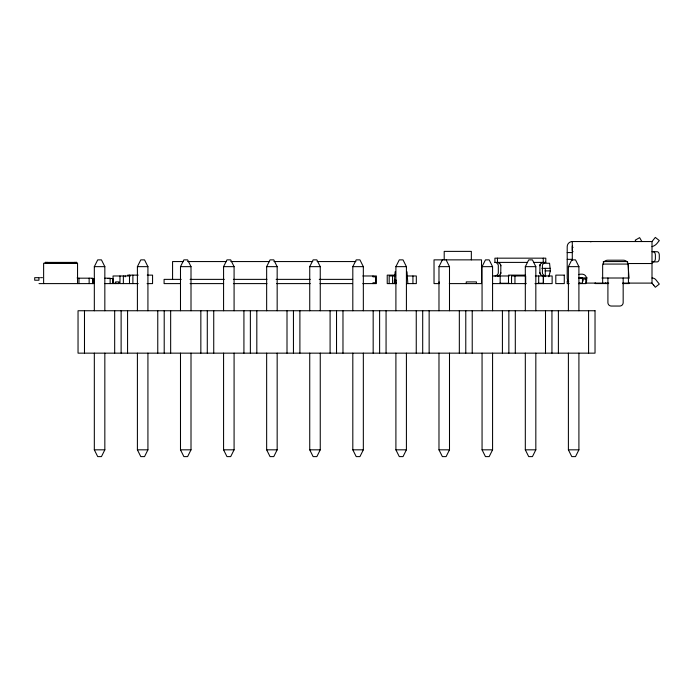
<?xml version="1.0" encoding="UTF-8"?>
<svg xmlns="http://www.w3.org/2000/svg" width="694" height="694" viewBox="0 0 694 694"><rect width="100%" height="100%" fill="white"/><g stroke="black" fill="none" stroke-linecap="round" stroke-linejoin="round"><path stroke-width="1.04" d="M572.29 246.934L572.29 250.256A5.361 3.08 0 0 0 573.01 251.653M38.942 278.181L38.942 280.211L34.7 280.211L34.7 277.669L39.445 277.669M497.459 258.168L497.459 262.401L499.854 263.399L500.851 265.793L500.738 273.462L499.524 275.275L497.459 275.978A3.904 3.609 -90 0 0 499.151 275.518M543.255 283.603L543.255 275.978L540.852 274.98L539.863 272.586L539.975 264.917L541.19 263.104L543.255 262.401L543.255 258.168M394.279 283.603L395.12 271.736M548.807 276.759L550.368 270.886L549.561 263.252L543.072 263.252M94.323 310.747L94.323 266.652L97.715 259.868L101.445 259.868L104.837 266.652L104.837 310.747M137.403 310.747L137.403 266.652L140.795 259.868L144.534 259.868L147.926 266.652L147.926 310.747M180.492 310.747L180.492 266.652L183.884 259.868L187.614 259.868L191.006 266.652L191.006 310.747M104.837 353.151L104.837 449.825L101.445 456.609L97.715 456.609L94.323 449.825L94.323 353.151M223.572 310.747L223.572 266.652L226.964 259.868L230.694 259.868L234.086 266.652L234.086 310.747M147.926 353.151L147.926 449.825L144.534 456.609L140.795 456.609L137.403 449.825L137.403 353.151M266.652 310.747L266.652 266.652L270.044 259.868L273.774 259.868L277.166 266.652L277.166 310.747M191.006 353.151L191.006 449.825L187.614 456.609L183.884 456.609L180.492 449.825L180.492 353.151M309.732 310.747L309.732 266.652L313.124 259.868L316.854 259.868L320.255 266.652L320.255 310.747M234.086 353.151L234.086 449.825L230.694 456.609L226.964 456.609L223.572 449.825L223.572 353.151M352.812 310.747L352.812 266.652L356.213 259.868L359.943 259.868L363.335 266.652L363.335 310.747M277.166 353.151L277.166 449.825L273.774 456.609L270.044 456.609L266.652 449.825L266.652 353.151M395.901 310.747L395.901 266.652L399.293 259.868L403.023 259.868L406.415 266.652L406.415 310.747M320.255 353.151L320.255 449.825L316.854 456.609L313.124 456.609L309.732 449.825L309.732 353.151M438.981 310.747L438.981 266.652L442.373 259.868M363.335 353.151L363.335 449.825L359.943 456.609L356.213 456.609L352.812 449.825L352.812 353.151M482.061 310.747L482.061 266.652L485.453 259.868L489.183 259.868L492.575 266.652L492.575 310.747M406.415 353.151L406.415 449.825L403.023 456.609L399.293 456.609L395.901 449.825L395.901 353.151M525.315 310.747L525.315 266.652L528.707 259.868L532.437 259.868L535.829 266.652L535.829 310.747M449.495 353.151L449.495 449.825L446.103 456.609L442.373 456.609L438.981 449.825L438.981 353.151M568.395 310.747L568.395 266.652L571.787 259.868L575.517 259.868L578.909 266.652L578.909 310.747M492.575 353.151L492.575 449.825L489.183 456.609L485.453 456.609L482.061 449.825L482.061 353.151M535.829 353.151L535.829 449.825L532.437 456.609L528.707 456.609L525.315 449.825L525.315 353.151M578.909 353.151L578.909 449.825L575.517 456.609L571.787 456.609L568.395 449.825L568.395 353.151M653.835 285.39L652.004 283.1L652.004 241.547L655.327 237.391L659.3 240.558L657.183 243.212A10.054 10.054 0 0 1 652.004 246.63L652.091 246.63M568.69 281.608A5.092 5.092 0 0 1 567.198 278.008L567.198 246.63A5.136 5.136 0 0 1 572.29 241.547L652.004 241.547M652.004 251.722L657.131 251.722A3.392 2.169 -90 0 1 659.3 255.114L659.3 258.506A3.392 2.169 -90 0 1 657.131 261.898L652.004 261.898M567.198 252.564L572.29 252.564M567.198 259.348L572.29 259.348M183.355 261.56L172.572 261.56L172.572 279.37M187.675 261.56L226.496 261.56M230.807 261.56L269.636 261.56M273.948 261.56L312.777 261.56M317.089 261.56L355.909 261.56M603.242 261.56L627.628 261.56M46.793 262.401L47.444 262.401M75.186 262.401L74.536 262.401M545.796 275.969A3.904 3.609 90 0 1 544.105 275.518L542.665 273.878A3.166 2.932 -90 0 1 542.404 272.586L542.404 265.793A3.166 2.932 -90 0 1 542.665 264.501L544.105 262.861A3.904 3.609 -90 0 1 545.796 262.41L545.796 258.168L494.917 258.168L494.917 262.401L527.275 262.401M533.669 262.401L545.796 262.401M46.177 262.401L45.231 262.401L76.756 262.401L75.802 262.401M45.231 263.165L55.772 263.165M56.249 263.165L65.791 263.165M66.147 263.165L76.054 263.165M628.079 263.529L652.004 263.529M603.103 264.067L627.593 264.067A1.293 0.92 -90 0 1 627.992 264.214L629.059 278.294M94.323 266.652L104.837 266.652M137.403 266.652L147.926 266.652M180.492 266.652L191.006 266.652M223.572 266.652L234.086 266.652M266.652 266.652L277.166 266.652M309.732 266.652L320.255 266.652M352.812 266.652L363.335 266.652M395.901 266.652L406.415 266.652M438.981 266.652L449.495 266.652L449.495 310.747M482.061 266.652L492.575 266.652M525.315 266.652L535.829 266.652M568.395 266.652L578.909 266.652M541.893 268.344L550.368 268.344M545.068 270.886L550.368 270.886M578.484 274.616C585.276 272.638 587.887 276.759 586.196 283.1L608.751 283.1M127.679 275.128L138.193 275.128M147.267 275.128L152.567 275.128L152.567 283.603L147.067 283.603M395.701 275.128L387.226 275.128L387.226 283.603L396.395 283.603M525.453 275.128L508.494 275.128L508.494 283.603M130.42 275.978L113.061 275.978L113.061 283.603L119.09 283.603M362.815 275.978L376.382 275.978L376.382 283.603L362.815 283.603M394.713 275.978L389.178 275.978L389.178 283.603M406.502 275.978L416.322 275.978L416.322 283.603L406.502 283.603M492.61 275.978L509.17 275.978M535.3 275.978L552.138 275.978L552.138 283.603L534.97 283.603M77.555 277.669L77.242 277.669M40.521 277.669L42.464 277.669M578.718 277.921L587.289 277.921M579.074 278.008L582.466 278.008L582.466 283.1L579.074 283.1M601.95 278.008L628.651 278.008M77.268 278.181L92.536 278.181L92.536 283.603M104.846 278.181L110.146 278.181L110.146 283.603M91.738 278.52L93.777 278.52L93.777 283.603L39.02 283.603M107.804 278.52L112.888 278.52L112.888 283.603L104.846 283.603M586.196 279.031L583.142 279.031L583.142 281.061M181.203 279.37L164.096 279.37L164.096 283.603L180.336 283.603M190.078 279.37L224.336 279.37M233.384 279.37L266.947 279.37M276.108 279.37L310.253 279.37M319.249 279.37L352.673 279.37M394.279 280.211L396.395 280.211M394.279 281.061L396.395 281.061M394.279 282.762L396.395 282.762M622.535 283.1L652.004 283.1M113.061 283.265L116.288 283.265M118.266 283.265L119.09 283.265M499.585 283.265L509.17 283.265M537.928 283.265L543.255 283.265M608.404 283.568L595.192 283.568L595.192 282.788M622.752 283.568L629.12 283.568L629.12 282.788M138.193 283.603L119.975 283.603L119.975 275.978M190.078 283.603L223.642 283.603M233.384 283.603L266.947 283.603M276.689 283.603L310.253 283.603M319.995 283.603L352.474 283.603M449.287 283.603L481.515 283.603L481.515 259.86L434.028 259.86L434.028 283.603L439.111 283.603L439.111 281.911M492.61 283.603L526.217 283.603M569.21 283.603L567.198 283.603L567.198 281.061M578.501 283.603L585.814 283.603L585.814 278.797M94.323 449.825L104.837 449.825M137.403 449.825L147.926 449.825M180.492 449.825L191.006 449.825M223.572 449.825L234.086 449.825M266.652 449.825L277.166 449.825M309.732 449.825L320.255 449.825M352.812 449.825L363.335 449.825M395.901 449.825L406.415 449.825M438.981 449.825L449.495 449.825M482.061 449.825L492.575 449.825M525.315 449.825L535.829 449.825M568.395 449.825L578.909 449.825M653.21 284.601L655.327 287.255L659.3 284.08L655.934 279.864A4.919 4.919 0 0 0 652.004 278.008M641.872 241.547L639.625 237.643L635.218 240.185L635.999 241.547M446.103 259.868L449.495 266.652M406.996 271.736L407.846 283.603M628.434 283.1L628.434 265.29L627.749 262.748A5.092 5.092 0 0 0 623.342 260.198L607.736 260.198A5.092 5.092 0 0 0 603.329 262.748L602.652 265.29L602.652 283.1M623.169 278.008L623.169 302.653A3.392 3.392 0 0 1 619.777 306.045L611.301 306.045A3.392 3.392 0 0 1 607.909 302.653L607.909 278.008M605.706 282.788L605.706 283.56M588.581 310.747L588.581 353.151M572.29 241.547L572.29 260.311M558.392 310.747L558.392 353.151M551.947 310.747L551.947 353.151M545.501 310.747L545.501 353.151M545.284 268.344L545.284 276.611M543.489 275.978L543.489 283.603M538.691 275.978L538.691 283.603M525.662 283.603L525.662 275.978L511.547 275.978L511.547 283.603M515.304 310.747L515.304 353.151M514.948 275.978L514.948 283.603M508.858 310.747L508.858 353.151M502.413 310.747L502.413 353.151M500.174 275.978L500.174 283.603M476.431 283.603L476.431 281.911L466.247 281.911L466.247 283.603M472.224 310.747L472.224 353.151M471.339 259.86L471.339 251.384L444.203 251.384L444.203 259.86M465.778 310.747L465.778 353.151M459.333 310.747L459.333 353.151M429.144 310.747L429.144 353.151M422.698 310.747L422.698 353.151M416.253 310.747L416.253 353.151M412.93 275.978L412.93 283.603M392.57 275.978L392.57 283.603M386.064 310.747L386.064 353.151M379.618 310.747L379.618 353.151M373.172 310.747L373.172 353.151M372.99 275.978L372.99 276.819L375.532 276.819L375.532 282.762L372.99 282.762L372.99 283.603M342.975 310.747L342.975 353.151M336.529 310.747L336.529 353.151M330.092 310.747L330.092 353.151M299.895 310.747L299.895 353.151M293.449 310.747L293.449 353.151M287.004 310.747L287.004 353.151M256.815 310.747L256.815 353.151M250.369 310.747L250.369 353.151M243.924 310.747L243.924 353.151M213.735 310.747L213.735 353.151M207.289 310.747L207.289 353.151M200.844 310.747L200.844 353.151M170.655 310.747L170.655 353.151M164.209 310.747L164.209 353.151M157.764 310.747L157.764 353.151M132.892 275.128L132.892 283.603M129.5 275.128L129.5 283.603M127.566 310.747L127.566 353.151M125.198 275.978L125.198 276.819M123.367 275.978L123.367 283.603M121.12 310.747L121.12 353.151M119.004 283.603L119.004 281.911L115.612 281.911L115.612 283.603M114.675 310.747L114.675 353.151M89.144 278.181L89.144 283.603M84.486 310.747L84.486 353.151M78.969 278.181L78.969 283.603M77.546 283.603L77.546 263.252L43.627 263.252L43.627 283.603M653.219 251.722A3.392 2.169 -90 0 1 655.388 255.114L655.388 258.506A3.392 2.169 -90 0 1 653.219 261.898M590.499 241.798A3.392 3.392 0 0 1 591.791 241.547M579.655 282.857A1.7 1.7 0 0 1 578.423 283.594M494.917 262.41A3.904 3.609 -90 0 1 496.609 262.861L498.049 264.501A3.166 2.932 -90 0 1 498.309 265.793L498.309 272.586A3.166 2.932 -90 0 1 498.049 273.878L496.609 275.518A3.904 3.609 -90 0 1 494.917 275.969M573.01 247.48A5.361 3.08 0 0 1 572.29 246.084M497.459 262.41A3.904 3.609 -90 0 1 499.151 262.861M541.554 262.861A3.904 3.609 -90 0 1 543.255 262.41M543.255 275.969A3.904 3.609 90 0 1 541.554 275.518M540.123 273.878A3.166 2.932 -90 0 1 539.863 272.586M539.863 265.793A3.166 2.932 -90 0 1 540.123 264.501M500.851 272.586A3.166 2.932 -90 0 1 500.591 273.878M500.591 264.501A3.166 2.932 -90 0 1 500.851 265.793M564.283 275.128L555.807 275.128L555.807 283.603L564.283 283.603L564.283 275.128M595.027 310.747L78.04 310.747L78.04 353.151L595.027 353.151L595.027 310.747"/></g></svg>
